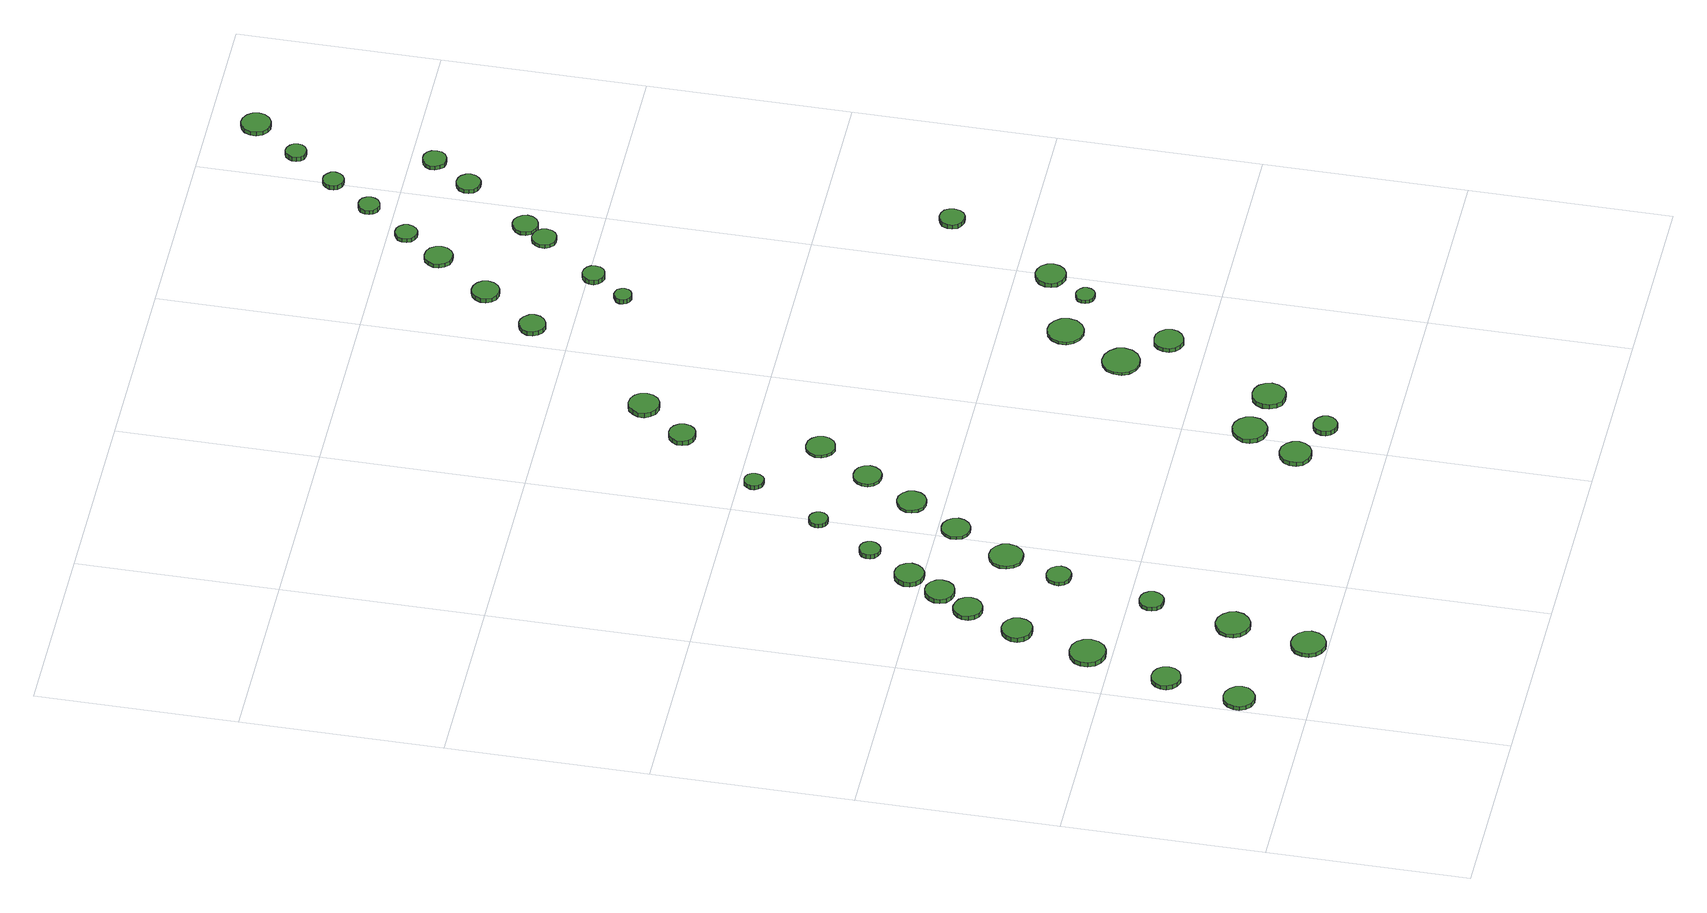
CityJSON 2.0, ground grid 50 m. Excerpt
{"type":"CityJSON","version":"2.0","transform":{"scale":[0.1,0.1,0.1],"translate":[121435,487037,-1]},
"CityObjects":{
"tree1":{"type":"SolitaryVegetationObject","attributes":{"function":"something"},"geometry":[{"type":"MultiSurface","lod":"1","boundaries":[[[0,1,2,3,4,5,6,7,8,9,10,11,12,13,14]],[[15,16,17,18,19,20,21,22,23,24,25,26,27,28,29]],[[0,29,28,1]],[[1,28,27,2]],[[2,27,26,3]],[[3,26,25,4]],[[4,25,24,5]],[[5,24,23,6]],[[6,23,22,7]],[[7,22,21,8]],[[8,21,20,9]],[[9,20,19,10]],[[10,19,18,11]],[[11,18,17,12]],[[12,17,16,13]],[[13,16,15,14]],[[14,15,29,0]]]}]},
"tree2":{"type":"SolitaryVegetationObject","attributes":{"function":"something"},"geometry":[{"type":"MultiSurface","lod":"1","boundaries":[[[30,31,32,33,34,35,36,37,38,39,40,41,42,43,44]],[[45,46,47,48,49,50,51,52,53,54,55,56,57,58,59]],[[30,59,58,31]],[[31,58,57,32]],[[32,57,56,33]],[[33,56,55,34]],[[34,55,54,35]],[[35,54,53,36]],[[36,53,52,37]],[[37,52,51,38]],[[38,51,50,39]],[[39,50,49,40]],[[40,49,48,41]],[[41,48,47,42]],[[42,47,46,43]],[[43,46,45,44]],[[44,45,59,30]]]}]},
"tree3":{"type":"SolitaryVegetationObject","attributes":{"function":"something"},"geometry":[{"type":"MultiSurface","lod":"1","boundaries":[[[60,61,62,63,64,65,66,67,68,69,70,71,72,73,74]],[[75,76,77,78,79,80,81,82,83,84,85,86,87,88,89]],[[60,89,88,61]],[[61,88,87,62]],[[62,87,86,63]],[[63,86,85,64]],[[64,85,84,65]],[[65,84,83,66]],[[66,83,82,67]],[[67,82,81,68]],[[68,81,80,69]],[[69,80,79,70]],[[70,79,78,71]],[[71,78,77,72]],[[72,77,76,73]],[[73,76,75,74]],[[74,75,89,60]]]}]},
"tree4":{"type":"SolitaryVegetationObject","attributes":{"function":"something"},"geometry":[{"type":"MultiSurface","lod":"1","boundaries":[[[90,91,92,93,94,95,96,97,98,99,100,101,102,103,104]],[[105,106,107,108,109,110,111,112,113,114,115,116,117,118,119]],[[90,119,118,91]],[[91,118,117,92]],[[92,117,116,93]],[[93,116,115,94]],[[94,115,114,95]],[[95,114,113,96]],[[96,113,112,97]],[[97,112,111,98]],[[98,111,110,99]],[[99,110,109,100]],[[100,109,108,101]],[[101,108,107,102]],[[102,107,106,103]],[[103,106,105,104]],[[104,105,119,90]]]}]},
"tree5":{"type":"SolitaryVegetationObject","attributes":{"function":"something"},"geometry":[{"type":"MultiSurface","lod":"1","boundaries":[[[120,121,122,123,124,125,126,127,128,129,130,131,132,133,134]],[[135,136,137,138,139,140,141,142,143,144,145,146,147,148,149]],[[120,149,148,121]],[[121,148,147,122]],[[122,147,146,123]],[[123,146,145,124]],[[124,145,144,125]],[[125,144,143,126]],[[126,143,142,127]],[[127,142,141,128]],[[128,141,140,129]],[[129,140,139,130]],[[130,139,138,131]],[[131,138,137,132]],[[132,137,136,133]],[[133,136,135,134]],[[134,135,149,120]]]}]},
"tree6":{"type":"SolitaryVegetationObject","attributes":{"function":"something"},"geometry":[{"type":"MultiSurface","lod":"1","boundaries":[[[150,151,152,153,154,155,156,157,158,159,160,161,162,163,164]],[[165,166,167,168,169,170,171,172,173,174,175,176,177,178,179]],[[150,179,178,151]],[[151,178,177,152]],[[152,177,176,153]],[[153,176,175,154]],[[154,175,174,155]],[[155,174,173,156]],[[156,173,172,157]],[[157,172,171,158]],[[158,171,170,159]],[[159,170,169,160]],[[160,169,168,161]],[[161,168,167,162]],[[162,167,166,163]],[[163,166,165,164]],[[164,165,179,150]]]}]},
"tree7":{"type":"SolitaryVegetationObject","attributes":{"function":"something"},"geometry":[{"type":"MultiSurface","lod":"1","boundaries":[[[180,181,182,183,184,185,186,187,188,189,190,191,192,193,194]],[[195,196,197,198,199,200,201,202,203,204,205,206,207,208,209]],[[180,209,208,181]],[[181,208,207,182]],[[182,207,206,183]],[[183,206,205,184]],[[184,205,204,185]],[[185,204,203,186]],[[186,203,202,187]],[[187,202,201,188]],[[188,201,200,189]],[[189,200,199,190]],[[190,199,198,191]],[[191,198,197,192]],[[192,197,196,193]],[[193,196,195,194]],[[194,195,209,180]]]}]},
"tree8":{"type":"SolitaryVegetationObject","attributes":{"function":"something"},"geometry":[{"type":"MultiSurface","lod":"1","boundaries":[[[210,211,212,213,214,215,216,217,218,219,220,221,222,223,224]],[[225,226,227,228,229,230,231,232,233,234,235,236,237,238,239]],[[210,239,238,211]],[[211,238,237,212]],[[212,237,236,213]],[[213,236,235,214]],[[214,235,234,215]],[[215,234,233,216]],[[216,233,232,217]],[[217,232,231,218]],[[218,231,230,219]],[[219,230,229,220]],[[220,229,228,221]],[[221,228,227,222]],[[222,227,226,223]],[[223,226,225,224]],[[224,225,239,210]]]}]},
"tree9":{"type":"SolitaryVegetationObject","attributes":{"function":"something"},"geometry":[{"type":"MultiSurface","lod":"1","boundaries":[[[240,241,242,243,244,245,246,247,248,249,250,251,252,253,254]],[[255,256,257,258,259,260,261,262,263,264,265,266,267,268,269]],[[240,269,268,241]],[[241,268,267,242]],[[242,267,266,243]],[[243,266,265,244]],[[244,265,264,245]],[[245,264,263,246]],[[246,263,262,247]],[[247,262,261,248]],[[248,261,260,249]],[[249,260,259,250]],[[250,259,258,251]],[[251,258,257,252]],[[252,257,256,253]],[[253,256,255,254]],[[254,255,269,240]]]}]},
"tree10":{"type":"SolitaryVegetationObject","attributes":{"function":"something"},"geometry":[{"type":"MultiSurface","lod":"1","boundaries":[[[270,271,272,273,274,275,276,277,278,279,280,281,282,283,284]],[[285,286,287,288,289,290,291,292,293,294,295,296,297,298,299]],[[270,299,298,271]],[[271,298,297,272]],[[272,297,296,273]],[[273,296,295,274]],[[274,295,294,275]],[[275,294,293,276]],[[276,293,292,277]],[[277,292,291,278]],[[278,291,290,279]],[[279,290,289,280]],[[280,289,288,281]],[[281,288,287,282]],[[282,287,286,283]],[[283,286,285,284]],[[284,285,299,270]]]}]},
"tree11":{"type":"SolitaryVegetationObject","attributes":{"function":"something"},"geometry":[{"type":"MultiSurface","lod":"1","boundaries":[[[300,301,302,303,304,305,306,307,308,309,310,311,312,313,314]],[[315,316,317,318,319,320,321,322,323,324,325,326,327,328,329]],[[300,329,328,301]],[[301,328,327,302]],[[302,327,326,303]],[[303,326,325,304]],[[304,325,324,305]],[[305,324,323,306]],[[306,323,322,307]],[[307,322,321,308]],[[308,321,320,309]],[[309,320,319,310]],[[310,319,318,311]],[[311,318,317,312]],[[312,317,316,313]],[[313,316,315,314]],[[314,315,329,300]]]}]},
"tree12":{"type":"SolitaryVegetationObject","attributes":{"function":"something"},"geometry":[{"type":"MultiSurface","lod":"1","boundaries":[[[330,331,332,333,334,335,336,337,338,339,340,341,342,343,344]],[[345,346,347,348,349,350,351,352,353,354,355,356,357,358,359]],[[330,359,358,331]],[[331,358,357,332]],[[332,357,356,333]],[[333,356,355,334]],[[334,355,354,335]],[[335,354,353,336]],[[336,353,352,337]],[[337,352,351,338]],[[338,351,350,339]],[[339,350,349,340]],[[340,349,348,341]],[[341,348,347,342]],[[342,347,346,343]],[[343,346,345,344]],[[344,345,359,330]]]}]},
"tree13":{"type":"SolitaryVegetationObject","attributes":{"function":"something"},"geometry":[{"type":"MultiSurface","lod":"1","boundaries":[[[360,361,362,363,364,365,366,367,368,369,370,371,372,373,374]],[[375,376,377,378,379,380,381,382,383,384,385,386,387,388,389]],[[360,389,388,361]],[[361,388,387,362]],[[362,387,386,363]],[[363,386,385,364]],[[364,385,384,365]],[[365,384,383,366]],[[366,383,382,367]],[[367,382,381,368]],[[368,381,380,369]],[[369,380,379,370]],[[370,379,378,371]],[[371,378,377,372]],[[372,377,376,373]],[[373,376,375,374]],[[374,375,389,360]]]}]},
"tree14":{"type":"SolitaryVegetationObject","attributes":{"function":"something"},"geometry":[{"type":"MultiSurface","lod":"1","boundaries":[[[390,391,392,393,394,395,396,397,398,399,400,401,402,403,404]],[[405,406,407,408,409,410,411,412,413,414,415,416,417,418,419]],[[390,419,418,391]],[[391,418,417,392]],[[392,417,416,393]],[[393,416,415,394]],[[394,415,414,395]],[[395,414,413,396]],[[396,413,412,397]],[[397,412,411,398]],[[398,411,410,399]],[[399,410,409,400]],[[400,409,408,401]],[[401,408,407,402]],[[402,407,406,403]],[[403,406,405,404]],[[404,405,419,390]]]}]},
"tree15":{"type":"SolitaryVegetationObject","attributes":{"function":"something"},"geometry":[{"type":"MultiSurface","lod":"1","boundaries":[[[420,421,422,423,424,425,426,427,428,429,430,431,432,433,434]],[[435,436,437,438,439,440,441,442,443,444,445,446,447,448,449]],[[420,449,448,421]],[[421,448,447,422]],[[422,447,446,423]],[[423,446,445,424]],[[424,445,444,425]],[[425,444,443,426]],[[426,443,442,427]],[[427,442,441,428]],[[428,441,440,429]],[[429,440,439,430]],[[430,439,438,431]],[[431,438,437,432]],[[432,437,436,433]],[[433,436,435,434]],[[434,435,449,420]]]}]},
"tree16":{"type":"SolitaryVegetationObject","attributes":{"function":"something"},"geometry":[{"type":"MultiSurface","lod":"1","boundaries":[[[450,451,452,453,454,455,456,457,458,459,460,461,462,463,464]],[[465,466,467,468,469,470,471,472,473,474,475,476,477,478,479]],[[450,479,478,451]],[[451,478,477,452]],[[452,477,476,453]],[[453,476,475,454]],[[454,475,474,455]],[[455,474,473,456]],[[456,473,472,457]],[[457,472,471,458]],[[458,471,470,459]],[[459,470,469,460]],[[460,469,468,461]],[[461,468,467,462]],[[462,467,466,463]],[[463,466,465,464]],[[464,465,479,450]]]}]},
"tree17":{"type":"SolitaryVegetationObject","attributes":{"function":"something"},"geometry":[{"type":"MultiSurface","lod":"1","boundaries":[[[480,481,482,483,484,485,486,487,488,489,490,491,492,493,494]],[[495,496,497,498,499,500,501,502,503,504,505,506,507,508,509]],[[480,509,508,481]],[[481,508,507,482]],[[482,507,506,483]],[[483,506,505,484]],[[484,505,504,485]],[[485,504,503,486]],[[486,503,502,487]],[[487,502,501,488]],[[488,501,500,489]],[[489,500,499,490]],[[490,499,498,491]],[[491,498,497,492]],[[492,497,496,493]],[[493,496,495,494]],[[494,495,509,480]]]}]},
"tree18":{"type":"SolitaryVegetationObject","attributes":{"function":"something"},"geometry":[{"type":"MultiSurface","lod":"1","boundaries":[[[510,511,512,513,514,515,516,517,518,519,520,521,522,523,524]],[[525,526,527,528,529,530,531,532,533,534,535,536,537,538,539]],[[510,539,538,511]],[[511,538,537,512]],[[512,537,536,513]],[[513,536,535,514]],[[514,535,534,515]],[[515,534,533,516]],[[516,533,532,517]],[[517,532,531,518]],[[518,531,530,519]],[[519,530,529,520]],[[520,529,528,521]],[[521,528,527,522]],[[522,527,526,523]],[[523,526,525,524]],[[524,525,539,510]]]}]},
"tree19":{"type":"SolitaryVegetationObject","attributes":{"function":"something"},"geometry":[{"type":"MultiSurface","lod":"1","boundaries":[[[540,541,542,543,544,545,546,547,548,549,550,551,552,553,554]],[[555,556,557,558,559,560,561,562,563,564,565,566,567,568,569]],[[540,569,568,541]],[[541,568,567,542]],[[542,567,566,543]],[[543,566,565,544]],[[544,565,564,545]],[[545,564,563,546]],[[546,563,562,547]],[[547,562,561,548]],[[548,561,560,549]],[[549,560,559,550]],[[550,559,558,551]],[[551,558,557,552]],[[552,557,556,553]],[[553,556,555,554]],[[554,555,569,540]]]}]},
"tree20":{"type":"SolitaryVegetationObject","attributes":{"function":"something"},"geometry":[{"type":"MultiSurface","lod":"1","boundaries":[[[570,571,572,573,574,575,576,577,578,579,580,581,582,583,584]],[[585,586,587,588,589,590,591,592,593,594,595,596,597,598,599]],[[570,599,598,571]],[[571,598,597,572]],[[572,597,596,573]],[[573,596,595,574]],[[574,595,594,575]],[[575,594,593,576]],[[576,593,592,577]],[[577,592,591,578]],[[578,591,590,579]],[[579,590,589,580]],[[580,589,588,581]],[[581,588,587,582]],[[582,587,586,583]],[[583,586,585,584]],[[584,585,599,570]]]}]},
"tree21":{"type":"SolitaryVegetationObject","attributes":{"function":"something"},"geometry":[{"type":"MultiSurface","lod":"1","boundaries":[[[600,601,602,603,604,605,606,607,608,609,610,611,612,613,614]],[[615,616,617,618,619,620,621,622,623,624,625,626,627,628,629]],[[600,629,628,601]],[[601,628,627,602]],[[602,627,626,603]],[[603,626,625,604]],[[604,625,624,605]],[[605,624,623,606]],[[606,623,622,607]],[[607,622,621,608]],[[608,621,620,609]],[[609,620,619,610]],[[610,619,618,611]],[[611,618,617,612]],[[612,617,616,613]],[[613,616,615,614]],[[614,615,629,600]]]}]},
"tree22":{"type":"SolitaryVegetationObject","attributes":{"function":"something"},"geometry":[{"type":"MultiSurface","lod":"1","boundaries":[[[630,631,632,633,634,635,636,637,638,639,640,641,642,643,644]],[[645,646,647,648,649,650,651,652,653,654,655,656,657,658,659]],[[630,659,658,631]],[[631,658,657,632]],[[632,657,656,633]],[[633,656,655,634]],[[634,655,654,635]],[[635,654,653,636]],[[636,653,652,637]],[[637,652,651,638]],[[638,651,650,639]],[[639,650,649,640]],[[640,649,648,641]],[[641,648,647,642]],[[642,647,646,643]],[[643,646,645,644]],[[644,645,659,630]]]}]},
"tree23":{"type":"SolitaryVegetationObject","attributes":{"function":"something"},"geometry":[{"type":"MultiSurface","lod":"1","boundaries":[[[660,661,662,663,664,665,666,667,668,669,670,671,672,673,674]],[[675,676,677,678,679,680,681,682,683,684,685,686,687,688,689]],[[660,689,688,661]],[[661,688,687,662]],[[662,687,686,663]],[[663,686,685,664]],[[664,685,684,665]],[[665,684,683,666]],[[666,683,682,667]],[[667,682,681,668]],[[668,681,680,669]],[[669,680,679,670]],[[670,679,678,671]],[[671,678,677,672]],[[672,677,676,673]],[[673,676,675,674]],[[674,675,689,660]]]}]},
"tree24":{"type":"SolitaryVegetationObject","attributes":{"function":"something"},"geometry":[{"type":"MultiSurface","lod":"1","boundaries":[[[690,691,692,693,694,695,696,697,698,699,700,701,702,703,704]],[[705,706,707,708,709,710,711,712,713,714,715,716,717,718,719]],[[690,719,718,691]],[[691,718,717,692]],[[692,717,716,693]],[[693,716,715,694]],[[694,715,714,695]],[[695,714,713,696]],[[696,713,712,697]],[[697,712,711,698]],[[698,711,710,699]],[[699,710,709,700]],[[700,709,708,701]],[[701,708,707,702]],[[702,707,706,703]],[[703,706,705,704]],[[704,705,719,690]]]}]},
"tree25":{"type":"SolitaryVegetationObject","attributes":{"function":"something"},"geometry":[{"type":"MultiSurface","lod":"1","boundaries":[[[720,721,722,723,724,725,726,727,728,729,730,731,732,733,734]],[[735,736,737,738,739,740,741,742,743,744,745,746,747,748,749]],[[720,749,748,721]],[[721,748,747,722]],[[722,747,746,723]],[[723,746,745,724]],[[724,745,744,725]],[[725,744,743,726]],[[726,743,742,727]],[[727,742,741,728]],[[728,741,740,729]],[[729,740,739,730]],[[730,739,738,731]],[[731,738,737,732]],[[732,737,736,733]],[[733,736,735,734]],[[734,735,749,720]]]}]},
"tree26":{"type":"SolitaryVegetationObject","attributes":{"function":"something"},"geometry":[{"type":"MultiSurface","lod":"1","boundaries":[[[750,751,752,753,754,755,756,757,758,759,760,761,762,763,764]],[[765,766,767,768,769,770,771,772,773,774,775,776,777,778,779]],[[750,779,778,751]],[[751,778,777,752]],[[752,777,776,753]],[[753,776,775,754]],[[754,775,774,755]],[[755,774,773,756]],[[756,773,772,757]],[[757,772,771,758]],[[758,771,770,759]],[[759,770,769,760]],[[760,769,768,761]],[[761,768,767,762]],[[762,767,766,763]],[[763,766,765,764]],[[764,765,779,750]]]}]},
"tree27":{"type":"SolitaryVegetationObject","attributes":{"function":"something"},"geometry":[{"type":"MultiSurface","lod":"1","boundaries":[[[780,781,782,783,784,785,786,787,788,789,790,791,792,793,794]],[[795,796,797,798,799,800,801,802,803,804,805,806,807,808,809]],[[780,809,808,781]],[[781,808,807,782]],[[782,807,806,783]],[[783,806,805,784]],[[784,805,804,785]],[[785,804,803,786]],[[786,803,802,787]],[[787,802,801,788]],[[788,801,800,789]],[[789,800,799,790]],[[790,799,798,791]],[[791,798,797,792]],[[792,797,796,793]],[[793,796,795,794]],[[794,795,809,780]]]}]},
"tree28":{"type":"SolitaryVegetationObject","attributes":{"function":"something"},"geometry":[{"type":"MultiSurface","lod":"1","boundaries":[[[810,811,812,813,814,815,816,817,818,819,820,821,822,823,824]],[[825,826,827,828,829,830,831,832,833,834,835,836,837,838,839]],[[810,839,838,811]],[[811,838,837,812]],[[812,837,836,813]],[[813,836,835,814]],[[814,835,834,815]],[[815,834,833,816]],[[816,833,832,817]],[[817,832,831,818]],[[818,831,830,819]],[[819,830,829,820]],[[820,829,828,821]],[[821,828,827,822]],[[822,827,826,823]],[[823,826,825,824]],[[824,825,839,810]]]}]},
"tree29":{"type":"SolitaryVegetationObject","attributes":{"function":"something"},"geometry":[{"type":"MultiSurface","lod":"1","boundaries":[[[840,841,842,843,844,845,846,847,848,849,850,851,852,853,854]],[[855,856,857,858,859,860,861,862,863,864,865,866,867,868,869]],[[840,869,868,841]],[[841,868,867,842]],[[842,867,866,843]],[[843,866,865,844]],[[844,865,864,845]],[[845,864,863,846]],[[846,863,862,847]],[[847,862,861,848]],[[848,861,860,849]],[[849,860,859,850]],[[850,859,858,851]],[[851,858,857,852]],[[852,857,856,853]],[[853,856,855,854]],[[854,855,869,840]]]}]},
"tree30":{"type":"SolitaryVegetationObject","attributes":{"function":"something"},"geometry":[{"type":"MultiSurface","lod":"1","boundaries":[[[870,871,872,873,874,875,876,877,878,879,880,881,882,883,884]],[[885,886,887,888,889,890,891,892,893,894,895,896,897,898,899]],[[870,899,898,871]],[[871,898,897,872]],[[872,897,896,873]],[[873,896,895,874]],[[874,895,894,875]],[[875,894,893,876]],[[876,893,892,877]],[[877,892,891,878]],[[878,891,890,879]],[[879,890,889,880]],[[880,889,888,881]],[[881,888,887,882]],[[882,887,886,883]],[[883,886,885,884]],[[884,885,899,870]]]}]},
"tree31":{"type":"SolitaryVegetationObject","attributes":{"function":"something"},"geometry":[{"type":"MultiSurface","lod":"1","boundaries":[[[900,901,902,903,904,905,906,907,908,909,910,911,912,913,914]],[[915,916,917,918,919,920,921,922,923,924,925,926,927,928,929]],[[900,929,928,901]],[[901,928,927,902]],[[902,927,926,903]],[[903,926,925,904]],[[904,925,924,905]],[[905,924,923,906]],[[906,923,922,907]],[[907,922,921,908]],[[908,921,920,909]],[[909,920,919,910]],[[910,919,918,911]],[[911,918,917,912]],[[912,917,916,913]],[[913,916,915,914]],[[914,915,929,900]]]}]},
"tree32":{"type":"SolitaryVegetationObject","attributes":{"function":"something"},"geometry":[{"type":"MultiSurface","lod":"1","boundaries":[[[930,931,932,933,934,935,936,937,938,939,940,941,942,943,944]],[[945,946,947,948,949,950,951,952,953,954,955,956,957,958,959]],[[930,959,958,931]],[[931,958,957,932]],[[932,957,956,933]],[[933,956,955,934]],[[934,955,954,935]],[[935,954,953,936]],[[936,953,952,937]],[[937,952,951,938]],[[938,951,950,939]],[[939,950,949,940]],[[940,949,948,941]],[[941,948,947,942]],[[942,947,946,943]],[[943,946,945,944]],[[944,945,959,930]]]}]},
"tree33":{"type":"SolitaryVegetationObject","attributes":{"function":"something"},"geometry":[{"type":"MultiSurface","lod":"1","boundaries":[[[960,961,962,963,964,965,966,967,968,969,970,971,972,973,974]],[[975,976,977,978,979,980,981,982,983,984,985,986,987,988,989]],[[960,989,988,961]],[[961,988,987,962]],[[962,987,986,963]],[[963,986,985,964]],[[964,985,984,965]],[[965,984,983,966]],[[966,983,982,967]],[[967,982,981,968]],[[968,981,980,969]],[[969,980,979,970]],[[970,979,978,971]],[[971,978,977,972]],[[972,977,976,973]],[[973,976,975,974]],[[974,975,989,960]]]}]},
"tree34":{"type":"SolitaryVegetationObject","attributes":{"function":"something"},"geometry":[{"type":"MultiSurface","lod":"1","boundaries":[[[990,991,992,993,994,995,996,997,998,999,1000,1001,1002,1003,1004]],[[1005,1006,1007,1008,1009,1010,1011,1012,1013,1014,1015,1016,1017,1018,1019]],[[990,1019,1018,991]],[[991,1018,1017,992]],[[992,1017,1016,993]],[[993,1016,1015,994]],[[994,1015,1014,995]],[[995,1014,1013,996]],[[996,1013,1012,997]],[[997,1012,1011,998]],[[998,1011,1010,999]],[[999,1010,1009,1000]],[[1000,1009,1008,1001]],[[1001,1008,1007,1002]],[[1002,1007,1006,1003]],[[1003,1006,1005,1004]],[[1004,1005,1019,990]]]}]},
"tree35":{"type":"SolitaryVegetationObject","attributes":{"function":"something"},"geometry":[{"type":"MultiSurface","lod":"1","boundaries":[[[1020,1021,1022,1023,1024,1025,1026,1027,1028,1029,1030,1031,1032,1033,1034]],[[1035,1036,1037,1038,1039,1040,1041,1042,1043,1044,1045,1046,1047,1048,1049]],[[1020,1049,1048,1021]],[[1021,1048,1047,1022]],[[1022,1047,1046,1023]],[[1023,1046,1045,1024]],[[1024,1045,1044,1025]],[[1025,1044,1043,1026]],[[1026,1043,1042,1027]],[[1027,1042,1041,1028]],[[1028,1041,1040,1029]],[[1029,1040,1039,1030]],[[1030,1039,1038,1031]],[[1031,1038,1037,1032]],[[1032,1037,1036,1033]],[[1033,1036,1035,1034]],[[1034,1035,1049,1020]]]}]},
"tree36":{"type":"SolitaryVegetationObject","attributes":{"function":"something"},"geometry":[{"type":"MultiSurface","lod":"1","boundaries":[[[1050,1051,1052,1053,1054,1055,1056,1057,1058,1059,1060,1061,1062,1063,1064]],[[1065,1066,1067,1068,1069,1070,1071,1072,1073,1074,1075,1076,1077,1078,1079]],[[1050,1079,1078,1051]],[[1051,1078,1077,1052]],[[1052,1077,1076,1053]],[[1053,1076,1075,1054]],[[1054,1075,1074,1055]],[[1055,1074,1073,1056]],[[1056,1073,1072,1057]],[[1057,1072,1071,1058]],[[1058,1071,1070,1059]],[[1059,1070,1069,1060]],[[1060,1069,1068,1061]],[[1061,1068,1067,1062]],[[1062,1067,1066,1063]],[[1063,1066,1065,1064]],[[1064,1065,1079,1050]]]}]},
"tree37":{"type":"SolitaryVegetationObject","attributes":{"function":"something"},"geometry":[{"type":"MultiSurface","lod":"1","boundaries":[[[1080,1081,1082,1083,1084,1085,1086,1087,1088,1089,1090,1091,1092,1093,1094]],[[1095,1096,1097,1098,1099,1100,1101,1102,1103,1104,1105,1106,1107,1108,1109]],[[1080,1109,1108,1081]],[[1081,1108,1107,1082]],[[1082,1107,1106,1083]],[[1083,1106,1105,1084]],[[1084,1105,1104,1085]],[[1085,1104,1103,1086]],[[1086,1103,1102,1087]],[[1087,1102,1101,1088]],[[1088,1101,1100,1089]],[[1089,1100,1099,1090]],[[1090,1099,1098,1091]],[[1091,1098,1097,1092]],[[1092,1097,1096,1093]],[[1093,1096,1095,1094]],[[1094,1095,1109,1080]]]}]},
"tree38":{"type":"SolitaryVegetationObject","attributes":{"function":"something"},"geometry":[{"type":"MultiSurface","lod":"1","boundaries":[[[1110,1111,1112,1113,1114,1115,1116,1117,1118,1119,1120,1121,1122,1123,1124]],[[1125,1126,1127,1128,1129,1130,1131,1132,1133,1134,1135,1136,1137,1138,1139]],[[1110,1139,1138,1111]],[[1111,1138,1137,1112]],[[1112,1137,1136,1113]],[[1113,1136,1135,1114]],[[1114,1135,1134,1115]],[[1115,1134,1133,1116]],[[1116,1133,1132,1117]],[[1117,1132,1131,1118]],[[1118,1131,1130,1119]],[[1119,1130,1129,1120]],[[1120,1129,1128,1121]],[[1121,1128,1127,1122]],[[1122,1127,1126,1123]],[[1123,1126,1125,1124]],[[1124,1125,1139,1110]]]}]},
"tree39":{"type":"SolitaryVegetationObject","attributes":{"function":"something"},"geometry":[{"type":"MultiSurface","lod":"1","boundaries":[[[1140,1141,1142,1143,1144,1145,1146,1147,1148,1149,1150,1151,1152,1153,1154]],[[1155,1156,1157,1158,1159,1160,1161,1162,1163,1164,1165,1166,1167,1168,1169]],[[1140,1169,1168,1141]],[[1141,1168,1167,1142]],[[1142,1167,1166,1143]],[[1143,1166,1165,1144]],[[1144,1165,1164,1145]],[[1145,1164,1163,1146]],[[1146,1163,1162,1147]],[[1147,1162,1161,1148]],[[1148,1161,1160,1149]],[[1149,1160,1159,1150]],[[1150,1159,1158,1151]],[[1151,1158,1157,1152]],[[1152,1157,1156,1153]],[[1153,1156,1155,1154]],[[1154,1155,1169,1140]]]}]},
"tree40":{"type":"SolitaryVegetationObject","attributes":{"function":"something"},"geometry":[{"type":"MultiSurface","lod":"1","boundaries":[[[1170,1171,1172,1173,1174,1175,1176,1177,1178,1179,1180,1181,1182,1183,1184]],[[1185,1186,1187,1188,1189,1190,1191,1192,1193,1194,1195,1196,1197,1198,1199]],[[1170,1199,1198,1171]],[[1171,1198,1197,1172]],[[1172,1197,1196,1173]],[[1173,1196,1195,1174]],[[1174,1195,1194,1175]],[[1175,1194,1193,1176]],[[1176,1193,1192,1177]],[[1177,1192,1191,1178]],[[1178,1191,1190,1179]],[[1179,1190,1189,1180]],[[1180,1189,1188,1181]],[[1181,1188,1187,1182]],[[1182,1187,1186,1183]],[[1183,1186,1185,1184]],[[1184,1185,1199,1170]]]}]},
"tree41":{"type":"SolitaryVegetationObject","attributes":{"function":"something"},"geometry":[{"type":"MultiSurface","lod":"1","boundaries":[[[1200,1201,1202,1203,1204,1205,1206,1207,1208,1209,1210,1211,1212,1213,1214]],[[1215,1216,1217,1218,1219,1220,1221,1222,1223,1224,1225,1226,1227,1228,1229]],[[1200,1229,1228,1201]],[[1201,1228,1227,1202]],[[1202,1227,1226,1203]],[[1203,1226,1225,1204]],[[1204,1225,1224,1205]],[[1205,1224,1223,1206]],[[1206,1223,1222,1207]],[[1207,1222,1221,1208]],[[1208,1221,1220,1209]],[[1209,1220,1219,1210]],[[1210,1219,1218,1211]],[[1211,1218,1217,1212]],[[1212,1217,1216,1213]],[[1213,1216,1215,1214]],[[1214,1215,1229,1200]]]}]},
"tree42":{"type":"SolitaryVegetationObject","attributes":{"function":"something"},"geometry":[{"type":"MultiSurface","lod":"1","boundaries":[[[1230,1231,1232,1233,1234,1235,1236,1237,1238,1239,1240,1241,1242,1243,1244]],[[1245,1246,1247,1248,1249,1250,1251,1252,1253,1254,1255,1256,1257,1258,1259]],[[1230,1259,1258,1231]],[[1231,1258,1257,1232]],[[1232,1257,1256,1233]],[[1233,1256,1255,1234]],[[1234,1255,1254,1235]],[[1235,1254,1253,1236]],[[1236,1253,1252,1237]],[[1237,1252,1251,1238]],[[1238,1251,1250,1239]],[[1239,1250,1249,1240]],[[1240,1249,1248,1241]],[[1241,1248,1247,1242]],[[1242,1247,1246,1243]],[[1243,1246,1245,1244]],[[1244,1245,1259,1230]]]}]},
"tree43":{"type":"SolitaryVegetationObject","attributes":{"function":"something"},"geometry":[{"type":"MultiSurface","lod":"1","boundaries":[[[1260,1261,1262,1263,1264,1265,1266,1267,1268,1269,1270,1271,1272,1273,1274]],[[1275,1276,1277,1278,1279,1280,1281,1282,1283,1284,1285,1286,1287,1288,1289]],[[1260,1289,1288,1261]],[[1261,1288,1287,1262]],[[1262,1287,1286,1263]],[[1263,1286,1285,1264]],[[1264,1285,1284,1265]],[[1265,1284,1283,1266]],[[1266,1283,1282,1267]],[[1267,1282,1281,1268]],[[1268,1281,1280,1269]],[[1269,1280,1279,1270]],[[1270,1279,1278,1271]],[[1271,1278,1277,1272]],[[1272,1277,1276,1273]],[[1273,1276,1275,1274]],[[1274,1275,1289,1260]]]}]},
"tree44":{"type":"SolitaryVegetationObject","attributes":{"function":"something"},"geometry":[{"type":"MultiSurface","lod":"1","boundaries":[[[1290,1291,1292,1293,1294,1295,1296,1297,1298,1299,1300,1301,1302,1303,1304]],[[1305,1306,1307,1308,1309,1310,1311,1312,1313,1314,1315,1316,1317,1318,1319]],[[1290,1319,1318,1291]],[[1291,1318,1317,1292]],[[1292,1317,1316,1293]],[[1293,1316,1315,1294]],[[1294,1315,1314,1295]],[[1295,1314,1313,1296]],[[1296,1313,1312,1297]],[[1297,1312,1311,1298]],[[1298,1311,1310,1299]],[[1299,1310,1309,1300]],[[1300,1309,1308,1301]],[[1301,1308,1307,1302]],[[1302,1307,1306,1303]],[[1303,1306,1305,1304]],[[1304,1305,1319,1290]]]}]},
"tree45":{"type":"SolitaryVegetationObject","attributes":{"function":"something"},"geometry":[{"type":"MultiSurface","lod":"1","boundaries":[[[1320,1321,1322,1323,1324,1325,1326,1327,1328,1329,1330,1331,1332,1333,1334]],[[1335,1336,1337,1338,1339,1340,1341,1342,1343,1344,1345,1346,1347,1348,1349]],[[1320,1349,1348,1321]],[[1321,1348,1347,1322]],[[1322,1347,1346,1323]],[[1323,1346,1345,1324]],[[1324,1345,1344,1325]],[[1325,1344,1343,1326]],[[1326,1343,1342,1327]],[[1327,1342,1341,1328]],[[1328,1341,1340,1329]],[[1329,1340,1339,1330]],[[1330,1339,1338,1331]],[[1331,1338,1337,1332]],[[1332,1337,1336,1333]],[[1333,1336,1335,1334]],[[1334,1335,1349,1320]]]}]}
},
"vertices":[
[82,172,17],[79,187,17],[69,200,17],[55,208,17],[40,210,17],[24,205,17],[13,194,17],[6,179,17],[6,164,17],[13,149,17],[24,138,17],[40,133,17],[55,135,17],[69,143,17],[79,156,17],[79,156,6],[69,143,6],[55,135,6],[40,133,6],[24,138,6],[13,149,6],[6,164,6],[6,179,6],[13,194,6],[24,205,6],[40,210,6],[55,208,6],[69,200,6],[79,187,6],[82,172,6],
[118,357,18],[115,372,18],[106,384,18],[93,391,18],[79,393,18],[64,388,18],[53,378,18],[47,365,18],[47,350,18],[53,336,18],[64,326,18],[79,321,18],[93,323,18],[106,330,18],[115,342,18],[115,342,6],[106,330,6],[93,323,6],[79,321,6],[64,326,6],[53,336,6],[47,350,6],[47,365,6],[53,378,6],[64,388,6],[79,393,6],[93,391,6],[106,384,6],[115,372,6],[118,357,6],
[315,48,17],[311,65,17],[301,79,17],[285,88,17],[268,90,17],[251,84,17],[238,73,17],[231,56,17],[231,39,17],[238,23,17],[251,11,17],[268,5,17],[285,7,17],[301,16,17],[311,30,17],[311,30,6],[301,16,6],[285,7,6],[268,5,6],[251,11,6],[238,23,6],[231,39,6],[231,56,6],[238,73,6],[251,84,6],[268,90,6],[285,88,6],[301,79,6],[311,65,6],[315,48,6],
[176,558,23],[172,576,23],[162,591,23],[146,600,23],[127,602,23],[110,596,23],[96,584,23],[89,567,23],[89,549,23],[96,532,23],[110,520,23],[127,514,23],[146,516,23],[162,525,23],[172,540,23],[172,540,10],[162,525,10],[146,516,10],[127,514,10],[110,520,10],[96,532,10],[89,549,10],[89,567,10],[96,584,10],[110,596,10],[127,602,10],[146,600,10],[162,591,10],[172,576,10],[176,558,10],
[352,239,16],[348,256,16],[337,270,16],[322,279,16],[304,281,16],[288,276,16],[274,264,16],[267,248,16],[267,230,16],[274,214,16],[288,202,16],[304,196,16],[322,198,16],[337,207,16],[348,221,16],[348,221,6],[337,207,6],[322,198,6],[304,196,6],[288,202,6],[274,214,6],[267,230,6],[267,248,6],[274,264,6],[288,276,6],[304,281,6],[322,279,6],[337,270,6],[348,256,6],[352,239,6],
[222,740,22],[219,756,22],[210,768,22],[196,776,22],[180,778,22],[165,773,22],[154,762,22],[147,748,22],[147,732,22],[154,718,22],[165,708,22],[180,703,22],[196,704,22],[210,712,22],[219,725,22],[219,725,9],[210,712,9],[196,704,9],[180,703,9],[165,708,9],[154,718,9],[147,732,9],[147,748,9],[154,762,9],[165,773,9],[180,778,9],[196,776,9],[210,768,9],[219,756,9],[222,740,9],
[386,446,17],[383,459,17],[376,469,17],[365,475,17],[353,476,17],[341,472,17],[332,464,17],[327,453,17],[327,440,17],[332,429,17],[341,420,17],[353,417,17],[365,418,17],[376,424,17],[383,434,17],[383,434,6],[376,424,6],[365,418,6],[353,417,6],[341,420,6],[332,429,6],[327,440,6],[327,453,6],[332,464,6],[341,472,6],[353,476,6],[365,475,6],[376,469,6],[383,459,6],[386,446,6],
[279,871,18],[276,886,18],[267,898,18],[254,905,18],[239,907,18],[225,902,18],[214,892,18],[208,879,18],[208,864,18],[214,850,18],[225,840,18],[239,836,18],[254,837,18],[267,845,18],[276,857,18],[276,857,6],[267,845,6],[254,837,6],[239,836,6],[225,840,6],[214,850,6],[208,864,6],[208,879,6],[214,892,6],[225,902,6],[239,907,6],[254,905,6],[267,898,6],[276,886,6],[279,871,6],
[329,950,18],[326,965,18],[317,977,18],[303,985,18],[288,986,18],[274,982,18],[262,971,18],[256,957,18],[256,942,18],[262,928,18],[274,918,18],[288,913,18],[303,915,18],[317,922,18],[326,935,18],[326,935,6],[317,922,6],[303,915,6],[288,913,6],[274,918,6],[262,928,6],[256,942,6],[256,957,6],[262,971,6],[274,982,6],[288,986,6],[303,985,6],[317,977,6],[326,965,6],[329,950,6],
[437,682,16],[434,694,16],[426,705,16],[415,711,16],[403,712,16],[391,709,16],[381,700,16],[376,688,16],[376,676,16],[381,664,16],[391,655,16],[403,652,16],[415,653,16],[426,659,16],[434,670,16],[434,670,6],[426,659,6],[415,653,6],[403,652,6],[391,655,6],[381,664,6],[376,676,6],[376,688,6],[381,700,6],[391,709,6],[403,712,6],[415,711,6],[426,705,6],[434,694,6],[437,682,6],
[375,1033,19],[371,1048,19],[363,1060,19],[349,1068,19],[334,1069,19],[320,1065,19],[309,1054,19],[302,1041,19],[302,1025,19],[309,1011,19],[320,1001,19],[334,997,19],[349,998,19],[363,1006,19],[371,1018,19],[371,1018,6],[363,1006,6],[349,998,6],[334,997,6],[320,1001,6],[309,1011,6],[302,1025,6],[302,1041,6],[309,1054,6],[320,1065,6],[334,1069,6],[349,1068,6],[363,1060,6],[371,1048,6],[375,1033,6],
[495,820,14],[492,837,14],[481,851,14],[466,860,14],[449,861,14],[432,856,14],[419,844,14],[412,828,14],[412,811,14],[419,795,14],[432,783,14],[449,778,14],[466,780,14],[481,788,14],[492,803,14],[492,803,6],[481,788,6],[466,780,6],[449,778,6],[432,783,6],[419,795,6],[412,811,6],[412,828,6],[419,844,6],[432,856,6],[449,861,6],[466,860,6],[481,851,6],[492,837,6],[495,820,6],
[437,1144,18],[434,1154,18],[428,1163,18],[419,1168,18],[408,1169,18],[398,1166,18],[390,1159,18],[386,1149,18],[386,1138,18],[390,1129,18],[398,1122,18],[408,1118,18],[419,1119,18],[428,1125,18],[434,1133,18],[434,1133,6],[428,1125,6],[419,1119,6],[408,1118,6],[398,1122,6],[390,1129,6],[386,1138,6],[386,1149,6],[390,1159,6],[398,1166,6],[408,1169,6],[419,1168,6],[428,1163,6],[434,1154,6],[437,1144,6],
[566,957,14],[563,971,14],[554,983,14],[541,991,14],[527,992,14],[513,988,14],[502,978,14],[496,964,14],[496,950,14],[502,936,14],[513,926,14],[527,922,14],[541,923,14],[554,931,14],[563,943,14],[563,943,6],[554,931,6],[541,923,6],[527,922,6],[513,926,6],[502,936,6],[496,950,6],[496,964,6],[502,978,6],[513,988,6],[527,992,6],[541,991,6],[554,983,6],[563,971,6],[566,957,6],
[520,1286,18],[518,1295,18],[512,1303,18],[504,1308,18],[494,1309,18],[485,1306,18],[478,1299,18],[474,1290,18],[474,1281,18],[478,1272,18],[485,1265,18],[494,1262,18],[504,1263,18],[512,1268,18],[518,1276,18],[518,1276,6],[512,1268,6],[504,1263,6],[494,1262,6],[485,1265,6],[478,1272,6],[474,1281,6],[474,1290,6],[478,1299,6],[485,1306,6],[494,1309,6],[504,1308,6],[512,1303,6],[518,1295,6],[520,1286,6],
[644,1080,14],[641,1095,14],[632,1107,14],[619,1115,14],[604,1116,14],[589,1111,14],[578,1101,14],[572,1088,14],[572,1073,14],[578,1059,14],[589,1049,14],[604,1044,14],[619,1046,14],[632,1053,14],[641,1065,14],[641,1065,6],[632,1053,6],[619,1046,6],[604,1044,6],[589,1049,6],[578,1059,6],[572,1073,6],[572,1088,6],[578,1101,6],[589,1111,6],[604,1116,6],[619,1115,6],[632,1107,6],[641,1095,6],[644,1080,6],
[988,212,26],[984,228,26],[975,241,26],[960,250,26],[944,251,26],[929,246,26],[916,235,26],[910,220,26],[910,204,26],[916,189,26],[929,178,26],[944,173,26],[960,175,26],[975,183,26],[984,196,26],[984,196,14],[975,183,14],[960,175,14],[944,173,14],[929,178,14],[916,189,14],[910,204,14],[910,220,14],[916,235,14],[929,246,14],[944,251,14],[960,250,14],[975,241,14],[984,228,14],[988,212,14],
[716,1202,14],[713,1216,14],[704,1228,14],[692,1235,14],[678,1236,14],[664,1232,14],[653,1222,14],[647,1209,14],[647,1195,14],[653,1182,14],[664,1172,14],[678,1168,14],[692,1169,14],[704,1176,14],[713,1188,14],[713,1188,6],[704,1176,6],[692,1169,6],[678,1168,6],[664,1172,6],[653,1182,6],[647,1195,6],[647,1209,6],[653,1222,6],[664,1232,6],[678,1236,6],[692,1235,6],[704,1228,6],[713,1216,6],[716,1202,6],
[631,1464,18],[629,1474,18],[623,1482,18],[615,1487,18],[605,1488,18],[595,1485,18],[588,1478,18],[584,1469,18],[584,1459,18],[588,1450,18],[595,1443,18],[605,1440,18],[615,1441,18],[623,1446,18],[629,1454,18],[629,1454,6],[623,1446,6],[615,1441,6],[605,1440,6],[595,1443,6],[588,1450,6],[584,1459,6],[584,1469,6],[588,1478,6],[595,1485,6],[605,1488,6],[615,1487,6],[623,1482,6],[629,1474,6],[631,1464,6],
[1094,162,26],[1091,174,26],[1084,184,26],[1073,190,26],[1061,192,26],[1050,188,26],[1041,180,26],[1036,168,26],[1036,156,26],[1041,145,26],[1050,137,26],[1061,133,26],[1073,134,26],[1084,141,26],[1091,150,26],[1091,150,13],[1084,141,13],[1073,134,13],[1061,133,13],[1050,137,13],[1041,145,13],[1036,156,13],[1036,168,13],[1041,180,13],[1050,188,13],[1061,192,13],[1073,190,13],[1084,184,13],[1091,174,13],[1094,162,13],
[1064,338,19],[1061,356,19],[1050,370,19],[1035,379,19],[1018,381,19],[1001,375,19],[988,363,19],[980,347,19],[980,330,19],[988,314,19],[1001,302,19],[1018,296,19],[1035,298,19],[1050,307,19],[1061,321,19],[1061,321,7],[1050,307,7],[1035,298,7],[1018,296,7],[1001,302,7],[988,314,7],[980,330,7],[980,347,7],[988,363,7],[1001,375,7],[1018,381,7],[1035,379,7],[1050,370,7],[1061,356,7],[1064,338,7],
[801,1333,14],[798,1347,14],[789,1359,14],[776,1367,14],[761,1368,14],[747,1364,14],[736,1354,14],[730,1340,14],[730,1325,14],[736,1312,14],[747,1302,14],[761,1297,14],[776,1299,14],[789,1306,14],[798,1318,14],[798,1318,6],[789,1306,6],[776,1299,6],[761,1297,6],[747,1302,6],[736,1312,6],[730,1325,6],[730,1340,6],[736,1354,6],[747,1364,6],[761,1368,6],[776,1367,6],[789,1359,6],[798,1347,6],[801,1333,6],
[775,1666,20],[772,1679,20],[764,1690,20],[752,1697,20],[739,1698,20],[726,1694,20],[716,1685,20],[710,1672,20],[710,1659,20],[716,1646,20],[726,1637,20],[739,1633,20],[752,1634,20],[764,1641,20],[772,1652,20],[772,1652,7],[764,1641,7],[752,1634,7],[739,1633,7],[726,1637,7],[716,1646,7],[710,1659,7],[710,1672,7],[716,1685,7],[726,1694,7],[739,1698,7],[752,1697,7],[764,1690,7],[772,1679,7],[775,1666,7],
[1195,318,20],[1191,334,20],[1181,348,20],[1167,356,20],[1150,358,20],[1133,353,20],[1121,342,20],[1114,326,20],[1114,309,20],[1121,293,20],[1133,282,20],[1150,277,20],[1167,279,20],[1181,287,20],[1191,301,20],[1191,301,7],[1181,287,7],[1167,279,7],[1150,277,7],[1133,282,7],[1121,293,7],[1114,309,7],[1114,326,7],[1121,342,7],[1133,353,7],[1150,358,7],[1167,356,7],[1181,348,7],[1191,334,7],[1195,318,7],
[863,1775,25],[860,1791,25],[851,1803,25],[837,1811,25],[821,1813,25],[806,1808,25],[795,1797,25],[788,1783,25],[788,1767,25],[795,1753,25],[806,1742,25],[821,1737,25],[837,1739,25],[851,1747,25],[860,1760,25],[860,1760,12],[851,1747,12],[837,1739,12],[821,1737,12],[806,1742,12],[795,1753,12],[788,1767,12],[788,1783,12],[795,1797,12],[806,1808,12],[821,1813,12],[837,1811,12],[851,1803,12],[860,1791,12],[863,1775,12],
[1262,690,13],[1258,709,13],[1246,724,13],[1229,734,13],[1210,736,13],[1192,730,13],[1177,717,13],[1170,700,13],[1170,680,13],[1177,663,13],[1192,650,13],[1210,644,13],[1229,646,13],[1246,655,13],[1258,671,13],[1258,671,6],[1246,655,6],[1229,646,6],[1210,644,6],[1192,650,6],[1177,663,6],[1170,680,6],[1170,700,6],[1177,717,6],[1192,730,6],[1210,736,6],[1229,734,6],[1246,724,6],[1258,709,6],[1262,690,6],
[1347,592,17],[1344,607,17],[1335,619,17],[1322,627,17],[1307,628,17],[1292,624,17],[1281,614,17],[1275,600,17],[1275,585,17],[1281,571,17],[1292,561,17],[1307,556,17],[1322,558,17],[1335,566,17],[1344,578,17],[1344,578,6],[1335,566,6],[1322,558,6],[1307,556,6],[1292,561,6],[1281,571,6],[1275,585,6],[1275,600,6],[1281,614,6],[1292,624,6],[1307,628,6],[1322,627,6],[1335,619,6],[1344,607,6],[1347,592,6],
[1344,842,13],[1340,860,13],[1329,875,13],[1313,884,13],[1295,886,13],[1277,881,13],[1263,868,13],[1255,851,13],[1255,832,13],[1263,815,13],[1277,803,13],[1295,797,13],[1313,799,13],[1329,808,13],[1340,823,13],[1340,823,6],[1329,808,6],[1313,799,6],[1295,797,6],[1277,803,6],[1263,815,6],[1255,832,6],[1255,851,6],[1263,868,6],[1277,881,6],[1295,886,6],[1313,884,6],[1329,875,6],[1340,860,6],[1344,842,6],
[1461,821,16],[1459,830,16],[1453,838,16],[1445,843,16],[1435,844,16],[1425,841,16],[1418,835,16],[1414,826,16],[1414,816,16],[1418,807,16],[1425,800,16],[1435,797,16],[1445,798,16],[1453,803,16],[1459,811,16],[1459,811,6],[1453,803,6],[1445,798,6],[1435,797,6],[1425,800,6],[1418,807,6],[1414,816,6],[1414,826,6],[1418,835,6],[1425,841,6],[1435,844,6],[1445,843,6],[1453,838,6],[1459,830,6],[1461,821,6],
[1102,2095,21],[1099,2108,21],[1091,2119,21],[1079,2126,21],[1066,2128,21],[1053,2123,21],[1043,2114,21],[1037,2102,21],[1037,2088,21],[1043,2076,21],[1053,2067,21],[1066,2062,21],[1079,2064,21],[1091,2071,21],[1099,2082,21],[1099,2082,9],[1091,2071,9],[1079,2064,9],[1066,2062,9],[1053,2067,9],[1043,2076,9],[1037,2088,9],[1037,2102,9],[1043,2114,9],[1053,2123,9],[1066,2128,9],[1079,2126,9],[1091,2119,9],[1099,2108,9],[1102,2095,9],
[1530,916,18],[1526,931,18],[1517,944,18],[1504,951,18],[1489,953,18],[1474,948,18],[1462,938,18],[1456,924,18],[1456,908,18],[1462,894,18],[1474,884,18],[1489,879,18],[1504,881,18],[1517,888,18],[1526,901,18],[1526,901,6],[1517,888,6],[1504,881,6],[1489,879,6],[1474,884,6],[1462,894,6],[1456,908,6],[1456,924,6],[1462,938,6],[1474,948,6],[1489,953,6],[1504,951,6],[1517,944,6],[1526,931,6],[1530,916,6],
[1234,1903,25],[1232,1911,25],[1227,1919,25],[1219,1923,25],[1210,1924,25],[1202,1921,25],[1195,1915,25],[1191,1907,25],[1191,1898,25],[1195,1890,25],[1202,1884,25],[1210,1881,25],[1219,1882,25],[1227,1887,25],[1232,1894,25],[1232,1894,12],[1227,1887,12],[1219,1882,12],[1210,1881,12],[1202,1884,12],[1195,1890,12],[1191,1898,12],[1191,1907,12],[1195,1915,12],[1202,1921,12],[1210,1924,12],[1219,1923,12],[1227,1919,12],[1232,1911,12],[1234,1903,12],
[1206,2229,18],[1203,2243,18],[1195,2254,18],[1183,2261,18],[1169,2263,18],[1155,2258,18],[1145,2249,18],[1139,2236,18],[1139,2222,18],[1145,2209,18],[1155,2200,18],[1169,2195,18],[1183,2197,18],[1195,2204,18],[1203,2215,18],[1203,2215,6],[1195,2204,6],[1183,2197,6],[1169,2195,6],[1155,2200,6],[1145,2209,6],[1139,2222,6],[1139,2236,6],[1145,2249,6],[1155,2258,6],[1169,2263,6],[1183,2261,6],[1195,2254,6],[1203,2243,6],[1206,2229,6],
[1310,1988,19],[1308,1999,19],[1301,2008,19],[1291,2014,19],[1280,2015,19],[1269,2012,19],[1260,2004,19],[1255,1994,19],[1255,1982,19],[1260,1972,19],[1269,1964,19],[1280,1960,19],[1291,1962,19],[1301,1967,19],[1308,1977,19],[1308,1977,6],[1301,1967,6],[1291,1962,6],[1280,1960,6],[1269,1964,6],[1260,1972,6],[1255,1982,6],[1255,1994,6],[1260,2004,6],[1269,2012,6],[1280,2015,6],[1291,2014,6],[1301,2008,6],[1308,1999,6],[1310,1988,6],
[1312,2364,17],[1309,2378,17],[1300,2390,17],[1288,2397,17],[1274,2398,17],[1260,2394,17],[1250,2384,17],[1244,2371,17],[1244,2357,17],[1250,2344,17],[1260,2334,17],[1274,2330,17],[1288,2331,17],[1300,2338,17],[1309,2350,17],[1309,2350,6],[1300,2338,6],[1288,2331,6],[1274,2330,6],[1260,2334,6],[1250,2344,6],[1244,2357,6],[1244,2371,6],[1250,2384,6],[1260,2394,6],[1274,2398,6],[1288,2397,6],[1300,2390,6],[1309,2378,6],[1312,2364,6],
[1677,1187,24],[1674,1199,24],[1667,1210,24],[1656,1216,24],[1643,1217,24],[1631,1213,24],[1621,1205,24],[1616,1193,24],[1616,1180,24],[1621,1168,24],[1631,1160,24],[1643,1156,24],[1656,1157,24],[1667,1163,24],[1674,1174,24],[1674,1174,12],[1667,1163,12],[1656,1157,12],[1643,1156,12],[1631,1160,12],[1621,1168,12],[1616,1180,12],[1616,1193,12],[1621,1205,12],[1631,1213,12],[1643,1217,12],[1656,1216,12],[1667,1210,12],[1674,1199,12],[1677,1187,12],
[1425,2130,16],[1422,2142,16],[1415,2152,16],[1404,2158,16],[1391,2160,16],[1379,2156,16],[1370,2147,16],[1365,2136,16],[1365,2123,16],[1370,2112,16],[1379,2103,16],[1391,2100,16],[1404,2101,16],[1415,2107,16],[1422,2117,16],[1422,2117,6],[1415,2107,6],[1404,2101,6],[1391,2100,6],[1379,2103,6],[1370,2112,6],[1365,2123,6],[1365,2136,6],[1370,2147,6],[1379,2156,6],[1391,2160,6],[1404,2158,6],[1415,2152,6],[1422,2142,6],[1425,2130,6],
[1375,2457,17],[1373,2468,17],[1366,2477,17],[1357,2483,17],[1345,2484,17],[1335,2480,17],[1326,2473,17],[1322,2463,17],[1322,2451,17],[1326,2441,17],[1335,2434,17],[1345,2430,17],[1357,2431,17],[1366,2437,17],[1373,2446,17],[1373,2446,6],[1366,2437,6],[1357,2431,6],[1345,2430,6],[1335,2434,6],[1326,2441,6],[1322,2451,6],[1322,2463,6],[1326,2473,6],[1335,2480,6],[1345,2484,6],[1357,2483,6],[1366,2477,6],[1373,2468,6],[1375,2457,6],
[1466,2184,16],[1463,2197,16],[1455,2207,16],[1444,2214,16],[1431,2215,16],[1419,2211,16],[1409,2202,16],[1403,2190,16],[1403,2177,16],[1409,2165,16],[1419,2156,16],[1431,2152,16],[1444,2154,16],[1455,2160,16],[1463,2171,16],[1463,2171,6],[1455,2160,6],[1444,2154,6],[1431,2152,6],[1419,2156,6],[1409,2165,6],[1403,2177,6],[1403,2190,6],[1409,2202,6],[1419,2211,6],[1431,2215,6],[1444,2214,6],[1455,2207,6],[1463,2197,6],[1466,2184,6],
[1458,2564,18],[1455,2575,18],[1449,2584,18],[1439,2589,18],[1429,2590,18],[1418,2587,18],[1410,2580,18],[1406,2570,18],[1406,2559,18],[1410,2549,18],[1418,2542,18],[1429,2538,18],[1439,2540,18],[1449,2545,18],[1455,2554,18],[1455,2554,6],[1449,2545,6],[1439,2540,6],[1429,2538,6],[1418,2542,6],[1410,2549,6],[1406,2559,6],[1406,2570,6],[1410,2580,6],[1418,2587,6],[1429,2590,6],[1439,2589,6],[1449,2584,6],[1455,2575,6],[1458,2564,6],
[1588,2347,17],[1585,2359,17],[1578,2369,17],[1567,2375,17],[1555,2376,17],[1543,2372,17],[1534,2364,17],[1529,2353,17],[1529,2340,17],[1534,2329,17],[1543,2321,17],[1555,2317,17],[1567,2318,17],[1578,2325,17],[1585,2334,17],[1585,2334,6],[1578,2325,6],[1567,2318,6],[1555,2317,6],[1543,2321,6],[1534,2329,6],[1529,2340,6],[1529,2353,6],[1534,2364,6],[1543,2372,6],[1555,2376,6],[1567,2375,6],[1578,2369,6],[1585,2359,6],[1588,2347,6],
[1531,2665,18],[1529,2676,18],[1522,2684,18],[1513,2690,18],[1502,2691,18],[1492,2688,18],[1484,2680,18],[1480,2671,18],[1480,2660,18],[1484,2650,18],[1492,2643,18],[1502,2639,18],[1513,2640,18],[1522,2646,18],[1529,2655,18],[1529,2655,6],[1522,2646,6],[1513,2640,6],[1502,2639,6],[1492,2643,6],[1484,2650,6],[1480,2660,6],[1480,2671,6],[1484,2680,6],[1492,2688,6],[1502,2691,6],[1513,2690,6],[1522,2684,6],[1529,2676,6],[1531,2665,6],
[1657,2443,17],[1655,2455,17],[1648,2465,17],[1637,2471,17],[1625,2472,17],[1613,2468,17],[1604,2460,17],[1599,2449,17],[1599,2437,17],[1604,2426,17],[1613,2417,17],[1625,2414,17],[1637,2415,17],[1648,2421,17],[1655,2431,17],[1655,2431,6],[1648,2421,6],[1637,2415,6],[1625,2414,6],[1613,2417,6],[1604,2426,6],[1599,2437,6],[1599,2449,6],[1604,2460,6],[1613,2468,6],[1625,2472,6],[1637,2471,6],[1648,2465,6],[1655,2455,6],[1657,2443,6],
[1609,2771,25],[1607,2782,25],[1600,2790,25],[1591,2796,25],[1581,2797,25],[1570,2794,25],[1563,2786,25],[1558,2777,25],[1558,2766,25],[1563,2756,25],[1570,2749,25],[1581,2746,25],[1591,2747,25],[1600,2752,25],[1607,2761,25],[1607,2761,12],[1600,2752,12],[1591,2747,12],[1581,2746,12],[1570,2749,12],[1563,2756,12],[1558,2766,12],[1558,2777,12],[1563,2786,12],[1570,2794,12],[1581,2797,12],[1591,2796,12],[1600,2790,12],[1607,2782,12],[1609,2771,12],
[1703,2885,25],[1700,2900,25],[1691,2912,25],[1678,2920,25],[1663,2922,25],[1649,2917,25],[1638,2907,25],[1632,2893,25],[1632,2878,25],[1638,2864,25],[1649,2854,25],[1663,2849,25],[1678,2851,25],[1691,2858,25],[1700,2871,25],[1700,2871,13],[1691,2858,13],[1678,2851,13],[1663,2849,13],[1649,2854,13],[1638,2864,13],[1632,2878,13],[1632,2893,13],[1638,2907,13],[1649,2917,13],[1663,2922,13],[1678,2920,13],[1691,2912,13],[1700,2900,13],[1703,2885,13]
]}
